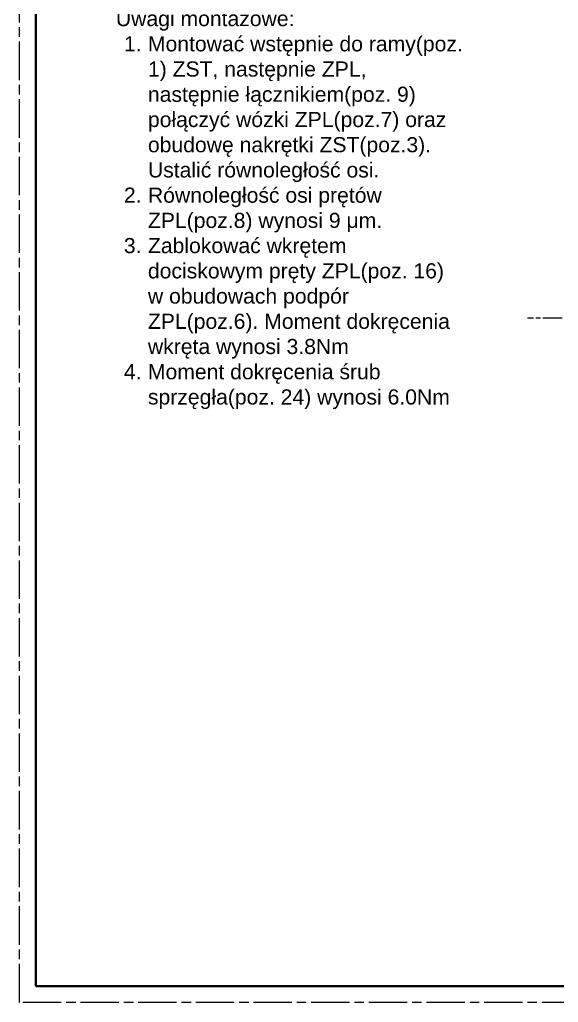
# Model space of a CAD drawing. Header units: millimetres. Extents: x 98 to 4367, y -12 to 2058.
# Drawn here: x 97.5 to 265.7, y 783.7 to 1090.6 of the extents above; entities that cross this region are included whole.
import ezdxf

# ---------------------------------------------------------------- set-up
doc = ezdxf.new("R2010")
doc.units = ezdxf.units.MM
for name, pattern in [('AM_ISO08W050', [18, 12, -1.5, 3, -1.5]), ('AUSGEZOGEN', [0]), ('GESTRICHELT', [0.75, 0.5, -0.25])]:
    doc.linetypes.add(name, pattern=pattern)
doc.layers.get('0').update_dxf_attribs({"lineweight": 50})
for name, color, linetype, lineweight in [('L5STAR', 7, 'AUSGEZOGEN', 50), ('M2STAR', 7, 'AM_ISO08W050', 30), ('U2STAR', 7, 'GESTRICHELT', 30)]:
    doc.layers.add(name, color=color, linetype=linetype, lineweight=lineweight)
doc.layers.add('niewidoczna', color=7, linetype='AM_ISO08W050', lineweight=30, plot=False)
doc.styles.add('Annotative', font='arial.ttf')

# ---------------------------------------------------------------- blocks, each defined once
blk = doc.blocks.new('R159112030_5')
at = {"layer": 'L5STAR'}
for p, q in [((-19, 31), (-18, 32)), ((-9.43, 31), (-19, 31)), ((-19, 27), (-19, 31)), ((-18, 32), (-9.43, 32)), ((9.57, 32), (18, 32)), ((19, 31), (9.57, 31)), ((18, 32), (19, 31)), ((19, 31), (19, 27)), ((-19, 27), (-9.43, 27)), ((-12.93, 26.36), (-19, 27)), ((-12.93, 24.5), (-12.93, 27)), ((-12.54, 27.06), (-12.54, 24.53)), ((19, 27), (9.57, 27)), ((12.53, 27.03), (12.53, 24.56)), ((12.93, 27), (12.93, 24.5)), ((19, 27), (12.93, 26.36)), ((12.93, 26.36), (12.93, 24.5)), ((-56, 24.5), (56, 24.5)), ((-56, -24.5), (-56, 24.5)), ((-55, -24.5), (-55, 24.5)), ((-54, -24.5), (-54, 24.5)), ((-35, -24.5), (-35, 24.5)), ((-34, -24.5), (-34, 24.5)), ((-15, -24.5), (-15, 24.5)), ((15, -24.5), (15, 24.5)), ((34, -24.5), (34, 24.5)), ((35, -24.5), (35, 24.5)), ((54, -24.5), (54, 24.5)), ((55, -24.5), (55, 24.5)), ((56, -24.5), (56, 24.5)), ((-56, -24.5), (56, -24.5))]:
    blk.add_line(p, q, dxfattribs=at)
for centre, radius in [((-46, 14.5), 5.25), ((0, 19), 2.5), ((0, 19), 2), ((46, 14.5), 5.25), ((-46, 0), 4.85), ((46, 0), 4.85), ((-46, -14.5), 5.25), ((46, -14.5), 5.25)]:
    blk.add_circle(centre, radius, dxfattribs=at)
at = {"layer": 'M2STAR'}
for p, q in [((0, -29.5), (0, 370.11)), ((-10.43, 22.98), (-10.43, 33)), ((10.43, 22.98), (10.43, 33)), ((-46, -26.5), (-46, 26.5)), ((46, -26.5), (46, 26.5)), ((-8.1, 19), (8.1, 19)), ((3, 19), (-3, 19)), ((-58, 14.5), (-34, 14.5)), ((34, 14.5), (58, 14.5)), ((-61, 0), (61, 0)), ((-58, -14.5), (-34, -14.5)), ((34, -14.5), (58, -14.5))]:
    blk.add_line(p, q, dxfattribs=at)
at = {"layer": 'U2STAR'}
for centre in [(-46, 14.5), (46, 14.5), (-46, -14.5), (46, -14.5)]:
    blk.add_circle(centre, 6, dxfattribs=at)

msp = doc.modelspace()

# ---------------------------------------------------------------- linework, layer by layer
for q in [(102.521, 1372.742), (933.521, 788.742)]:
    msp.add_line((102.521, 788.742), q)
at = {"layer": 'niewidoczna'}
for p, q in [((97.521, 783.742), (97.521, 1377.742)), ((938.521, 783.742), (97.521, 783.742))]:
    msp.add_line(p, q, dxfattribs=at)

# ---------------------------------------------------------------- block references
at = {"xscale": 0.5, "yscale": 0.5, "zscale": 0.5, "rotation": 89.99999999999999}
msp.add_blockref('R159112030_5', (441.142, 997.35), dxfattribs=at)

# ---------------------------------------------------------------- texts
at = {"insert": (127.565, 1177.895), "char_height": 2.5, "width": 108.15484, "attachment_point": 1, "style": 'Annotative'}
msp.add_mtext('{\\H1.89x;Średnica śruby tocznej:\\Pd=32mm\\PObciążenie śruby tocznej:\\Pm=380 kg, F=1250 N\\PPrędkość przesuwu:\\Pv=1000 obr/min\\PZakres przesuwu śruby tocznej:\\PLrob=151mm\\PSilnik elektryczny:\\PM=2.7 Nm, n=6000 obr/min\\H0.74074x;\\P\\P\\H1.35x;Uwagi montażowe:\\P\\pxi-3,l4,t4;1.^IMontować wstępnie do ramy(poz. 1) ZST, następnie ZPL, następnie łącznikiem(poz. 9) połączyć wózki ZPL(poz.7) oraz obudowę nakrętki ZST(poz.3). Ustalić równoległość osi.\\P2.^IRównoległość osi prętów ZPL(poz.8) wynosi 9 μm.\\P3.^IZablokować wkrętem dociskowym pręty ZPL(poz. 16) w obudowach podpór ZPL(poz.6). Moment dokręcenia wkręta wynosi 3.8Nm\\P4.^IMoment dokręcenia śrub sprzęgła(poz. 24) wynosi 6.0Nm}', dxfattribs=at)

doc.saveas('drawing.dxf')
